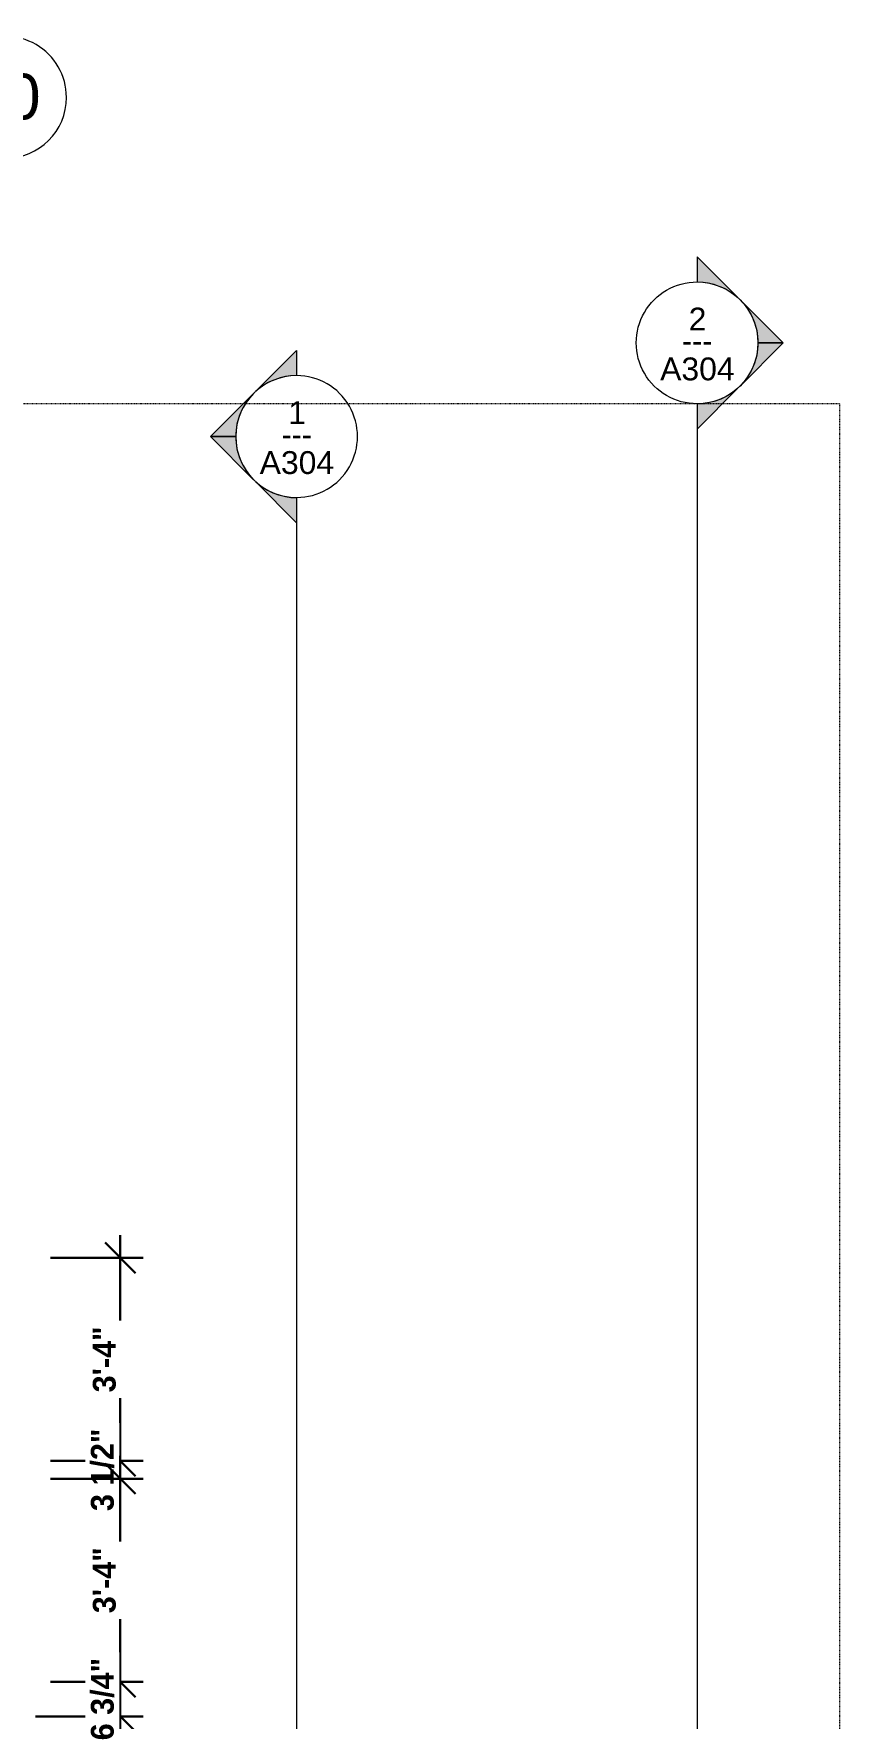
# Model space of a CAD drawing. Header units: inches. Extents: x 1892 to 3485, y -201 to 483.
# Drawn here: x 2718 to 2876.8, y 146.9 to 478.7 of the extents above; entities that cross this region are included whole.
import ezdxf

# ---------------------------------------------------------------- set-up
doc = ezdxf.new("R2010")
doc.units = ezdxf.units.IN
doc.header["$MEASUREMENT"] = 0
doc.linetypes.add('Aligning Line 1_8_', pattern=[0.25, 0.125, -0.125])
for name, color, linetype, lineweight in [('A-ANNO-DIMS-1', 211, 'Continuous', 30), ('G-ANNO-SYMB', 111, 'Aligning Line 1_8_', 9), ('G-ANNO-SYMB-1', 111, 'Continuous', 9), ('S-GRID-IDEN', 1, 'Continuous', 9)]:
    doc.layers.add(name, color=color, linetype=linetype, lineweight=lineweight)
doc.styles.add('Arial', font='arial.ttf', dxfattribs={"height": 8.999999999999993})
doc.styles.add('Arial_1', font='arial.ttf', dxfattribs={"height": 4.499999999999996})
doc.styles.add('Century Gothic', font='ufonts.com_century-gothic.ttf', dxfattribs={"height": 4.499999999999996})
doc.styles.add('Century Gothic_B', font='GOTHICB.TTF', dxfattribs={"height": 4.499999999999999})
doc.dimstyles.new('OD__1_4__Tol__', dxfattribs={"dimscale": 12, "dimtxt": 4.698757213728865, "dimasz": 0.5, "dimexe": 0.375, "dimexo": 0.2500000000000001, "dimgap": 0.06250000000000001, "dimtad": 1, "dimrnd": 0.25, "dimzin": 3, "dimdsep": 46, "dimlunit": 4, "dimtxsty": 'Century Gothic_B', "dimblk1": 'OBLIQUE', "dimblk2": 'OBLIQUE', "dimsah": 1, "dimcen": 0.09, "dimdle": 0.375, "dimazin": 0, "dimtfac": 1, "dimtdec": 4, "dimtix": 1, "dimtmove": 0, "dimatfit": 3, "dimfxl": 1, "dimtvp": 1, "dimtfill": 1, "dimfrac": 2, "dimtolj": 1, "dimtzin": 0, "dimlwd": 30, "dimlwe": 30, "dimarcsym": 2})

# ---------------------------------------------------------------- blocks, each defined once
blk = doc.blocks.new('Section - Section Head - Filled-22785-BUILDING SECTION - NORTH_SOUTH - LOOKING WEST')
at = {"layer": 'G-ANNO-SYMB-1'}
h = blk.add_hatch(color=256, dxfattribs=at)
edge = h.paths.add_edge_path(flags=0)
edge.add_arc((2800.798738118749, 80.08485192620259), 12.01561779548172, 89.99999999999989, 132.0783950246237, ccw=False)
edge.add_line((2800.798738118749, 92.10046972168438), (2800.798738118749, 97.05541467467967))
edge.add_line((2800.798738118749, 97.05541467467967), (2792.74651044043, 89.00318699636121))
h = blk.add_hatch(color=256, dxfattribs=at)
edge = h.paths.add_edge_path(flags=0)
edge.add_line((2792.31345674451, 88.5701333004411), (2783.828175370272, 80.08485192620259))
edge.add_line((2783.828175370272, 80.08485192620259), (2788.798738118749, 80.08485192620256))
edge.add_arc((2800.798738118749, 80.08485192620242), 12.0000000000001, 135.0000000000001, 179.9999999999997, ccw=False)
h = blk.add_hatch(color=256, dxfattribs=at)
edge = h.paths.add_edge_path(flags=0)
edge.add_arc((2800.798738118749, 80.08485192620255), 11.99999999999994, 180.0000000000001, 224.9999999999999, ccw=False)
edge.add_line((2788.798738118749, 80.08485192620257), (2783.828175370272, 80.0848519262026))
edge.add_line((2783.828175370272, 80.0848519262026), (2792.31345674451, 71.599570551964))
h = blk.add_hatch(color=256, dxfattribs=at)
edge = h.paths.add_edge_path(flags=0)
edge.add_line((2792.74651044043, 71.16651685604388), (2800.798738118749, 63.11428917772533))
edge.add_line((2800.798738118749, 63.11428917772533), (2800.798738118749, 68.0692341307206))
edge.add_arc((2800.798738118749, 80.08485192620248), 12.01561779548195, 227.9216049753765, 270, ccw=False)
for p, q in [((2792.74651044043, 89.00318699636121), (2800.798738118749, 97.05541467467967)), ((2800.798738118749, 97.05541467467967), (2800.798738118749, 92.10046972168438)), ((2783.828175370272, 80.08485192620259), (2792.31345674451, 88.5701333004411)), ((2788.798738118749, 80.08485192620256), (2783.828175370272, 80.08485192620259)), ((2792.31345674451, 71.599570551964), (2783.828175370272, 80.0848519262026)), ((2783.828175370272, 80.0848519262026), (2788.798738118749, 80.08485192620257)), ((2800.798738118749, 63.11428917772533), (2792.74651044043, 71.16651685604388)), ((2800.798738118749, 68.0692341307206), (2800.798738118749, 63.11428917772533))]:
    blk.add_line(p, q, dxfattribs=at)
for centre, radius, start, end in [((2800.798738118749, 80.10046972168438), 11.99999999999996, 89.99999999999984, 269.9999999999995), ((2800.798738118749, 80.08485192620259), 12.01561779548172, 89.99999999999959, 132.0783950246233), ((2800.798738118749, 80.10046972168439), 11.99999999999998, 269.9999999999996, 89.99999999999997), ((2800.798738118749, 80.08485192620242), 12.0000000000001, 134.9999999999997, 179.9999999999993), ((2800.798738118749, 80.08485192620255), 11.99999999999994, 179.9999999999997, 224.9999999999995), ((2800.798738118749, 80.08485192620248), 12.01561779548195, 227.9216049753762, 269.9999999999996)]:
    blk.add_arc(centre, radius, start, end, dxfattribs=at)
blk = doc.blocks.new('Grid - Grid Head - Circle-50561-BUILDING SECTION - NORTH_SOUTH - LOOKING WEST')
at = {"layer": 'S-GRID-IDEN'}
for radius, start, end in [(11.99999999999994, 359.9999999999994, 180), (11.99999999999997, 179.9999999999999, 359.999999999999)]:
    blk.add_arc((2527.6179338478, 466.144851089382), radius, start, end, dxfattribs=at)
blk = doc.blocks.new('_Oblique')
at = {"color": 0, "linetype": 'ByBlock', "lineweight": -2}
blk.add_line((-0.5, -0.5), (0.5, 0.5), dxfattribs=at)
blk = doc.blocks.new('DIMBLOCK5-BUILDING SECTION - NORTH_SOUTH - LOOKING WEST')
at = {"layer": 'A-ANNO-DIMS-1', "color": 0, "lineweight": 30, "transparency": 16777216}
for p, q in [((2735.059189685169, 242.0624999998932), (2735.059189685169, 193.0624999998919)), ((2721.336683847697, 237.5624999998932), (2739.559189685169, 237.5624999998932)), ((2721.336683847697, 197.5624999998919), (2739.559189685169, 197.5624999998919))]:
    blk.add_line(p, q, dxfattribs=at)
at = {"layer": 'Defpoints', "color": 0, "transparency": 16777216}
for p in [(2718.336683847697, 237.5624999998932), (2718.336683847697, 197.5624999998919), (2735.059189685169, 197.5624999998919)]:
    blk.add_point(p, dxfattribs=at)
at = {"layer": 'A-ANNO-DIMS-1', "color": 0, "lineweight": 30, "transparency": 16777216, "xscale": 5.999999999999999, "yscale": 5.999999999999999, "zscale": 5.999999999999999}
for p, rotation in [((2735.059189685169, 237.5624999998932), 90), ((2735.059189685169, 197.5624999998919), 270)]:
    blk.add_blockref('_Oblique', p, dxfattribs=dict(at, rotation=rotation))
at = {"layer": 'A-ANNO-DIMS-1', "color": 0, "transparency": 16777216, "insert": (2731.946001360425, 217.5624999998917), "char_height": 4.499999999999999, "attachment_point": 5, "rotation": 90, "style": 'Century Gothic_B', "bg_fill": 3, "box_fill_scale": 1.25, "bg_fill_color": 256, "bg_fill_true_color": 13158600, "bg_fill_transparency": 0}
blk.add_mtext('\\A1;3\'-4"', dxfattribs=at)
blk = doc.blocks.new('DIMBLOCK6-BUILDING SECTION - NORTH_SOUTH - LOOKING WEST')
at = {"layer": 'A-ANNO-DIMS-1', "color": 0, "lineweight": 30, "transparency": 16777216}
for p, q in [((2735.059189685169, 197.5624999998919), (2735.059189685169, 203.5624999998919)), ((2721.336683847697, 197.5624999998919), (2739.559189685169, 197.5624999998919)), ((2735.059189685169, 197.5624999998919), (2735.059189685169, 194.0624999998919)), ((2721.336683847697, 194.0624999998919), (2739.559189685169, 194.0624999998919)), ((2735.059189685169, 194.0624999998919), (2735.059189685169, 188.0624999998919))]:
    blk.add_line(p, q, dxfattribs=at)
at = {"layer": 'Defpoints', "color": 0, "transparency": 16777216}
for p in [(2718.336683847697, 197.5624999998919), (2718.336683847697, 194.0624999998919)]:
    blk.add_point(p, dxfattribs=at)
at = {"layer": 'A-ANNO-DIMS-1', "color": 0, "lineweight": 30, "transparency": 16777216, "xscale": 5.999999999999999, "yscale": 5.999999999999999, "zscale": 5.999999999999999}
for p, rotation in [((2735.059189685169, 197.5624999998919), 270), ((2735.059189685169, 194.0624999998919), 90)]:
    blk.add_blockref('_Oblique', p, dxfattribs=dict(at, rotation=rotation))
at = {"layer": 'A-ANNO-DIMS-1', "color": 0, "transparency": 16777216, "insert": (2731.594199862243, 195.8124999998911), "char_height": 4.499999999999999, "attachment_point": 5, "rotation": 90, "style": 'Century Gothic_B', "bg_fill": 3, "box_fill_scale": 1.25, "bg_fill_color": 256, "bg_fill_true_color": 13158600, "bg_fill_transparency": 0}
blk.add_mtext('\\A1;3 1/2"', dxfattribs=at)
at = {"layer": 'Defpoints', "color": 0, "transparency": 16777216}
blk.add_point((2735.059189685169, 194.0624999998919), dxfattribs=at)
blk = doc.blocks.new('DIMBLOCK7-BUILDING SECTION - NORTH_SOUTH - LOOKING WEST')
at = {"layer": 'A-ANNO-DIMS-1', "color": 0, "lineweight": 30, "transparency": 16777216}
for p, q in [((2735.059189685169, 198.5624999998919), (2735.059189685169, 149.5624999998906)), ((2721.336683847697, 194.0624999998919), (2739.559189685169, 194.0624999998919)), ((2721.336683847697, 154.0624999998906), (2739.559189685169, 154.0624999998906))]:
    blk.add_line(p, q, dxfattribs=at)
at = {"layer": 'Defpoints', "color": 0, "transparency": 16777216}
for p in [(2718.336683847697, 194.0624999998919), (2718.336683847697, 154.0624999998906), (2735.059189685169, 154.0624999998906)]:
    blk.add_point(p, dxfattribs=at)
at = {"layer": 'A-ANNO-DIMS-1', "color": 0, "lineweight": 30, "transparency": 16777216, "xscale": 5.999999999999999, "yscale": 5.999999999999999, "zscale": 5.999999999999999}
for p, rotation in [((2735.059189685169, 194.0624999998919), 90), ((2735.059189685169, 154.0624999998906), 270)]:
    blk.add_blockref('_Oblique', p, dxfattribs=dict(at, rotation=rotation))
at = {"layer": 'A-ANNO-DIMS-1', "color": 0, "transparency": 16777216, "insert": (2731.946001360425, 174.0624999998904), "char_height": 4.499999999999999, "attachment_point": 5, "rotation": 90, "style": 'Century Gothic_B', "bg_fill": 3, "box_fill_scale": 1.25, "bg_fill_color": 256, "bg_fill_true_color": 13158600, "bg_fill_transparency": 0}
blk.add_mtext('\\A1;3\'-4"', dxfattribs=at)
blk = doc.blocks.new('DIMBLOCK8-BUILDING SECTION - NORTH_SOUTH - LOOKING WEST')
at = {"layer": 'A-ANNO-DIMS-1', "color": 0, "lineweight": 30, "transparency": 16777216}
for p, q in [((2735.059189685169, 154.0624999998906), (2735.059189685169, 160.0624999998906)), ((2721.336683847697, 154.0624999998906), (2739.559189685169, 154.0624999998906)), ((2735.059189685169, 154.0624999998906), (2735.059189685169, 147.2499999999998)), ((2718.336683847698, 147.2499999999998), (2739.559189685169, 147.2499999999998)), ((2735.059189685169, 147.2499999999998), (2735.059189685169, 141.2499999999998))]:
    blk.add_line(p, q, dxfattribs=at)
at = {"layer": 'Defpoints', "color": 0, "transparency": 16777216}
for p in [(2718.336683847697, 154.0624999998906), (2715.336683847698, 147.2499999999998)]:
    blk.add_point(p, dxfattribs=at)
at = {"layer": 'A-ANNO-DIMS-1', "color": 0, "lineweight": 30, "transparency": 16777216, "xscale": 5.999999999999999, "yscale": 5.999999999999999, "zscale": 5.999999999999999}
for p, rotation in [((2735.059189685169, 154.0624999998906), 270), ((2735.059189685169, 147.2499999999998), 90)]:
    blk.add_blockref('_Oblique', p, dxfattribs=dict(at, rotation=rotation))
at = {"layer": 'A-ANNO-DIMS-1', "color": 0, "transparency": 16777216, "insert": (2731.594199862243, 150.6562499999444), "char_height": 4.499999999999999, "attachment_point": 5, "rotation": 90, "style": 'Century Gothic_B', "bg_fill": 3, "box_fill_scale": 1.25, "bg_fill_color": 256, "bg_fill_true_color": 13158600, "bg_fill_transparency": 0}
blk.add_mtext('\\A1;6 3/4"', dxfattribs=at)
at = {"layer": 'Defpoints', "color": 0, "transparency": 16777216}
blk.add_point((2735.059189685169, 147.2499999999998), dxfattribs=at)

msp = doc.modelspace()

# ---------------------------------------------------------------- linework, layer by layer
at = {"layer": 'G-ANNO-SYMB'}
for p, q in [((2876.844585947352, 405.7698510893824), (1983.813592357273, 405.7698510893824)), ((2876.84458594735, 405.7698510893824), (2876.84458594735, -182.4828710856818))]:
    msp.add_line(p, q, dxfattribs=at)
at = {"layer": 'G-ANNO-SYMB-1'}
for p, q in [((2848.798738118751, 405.7698510893824), (2848.798738118751, -196.8990835732373)), ((2769.840561186462, 387.3207368127303), (2769.840561186462, -162.0748723596873))]:
    msp.add_line(p, q, dxfattribs=at)

# ---------------------------------------------------------------- block references
at = {"layer": 'G-ANNO-SYMB-1', "extrusion": (0, 0, -1)}
msp.add_blockref('Section - Section Head - Filled-22785-BUILDING SECTION - NORTH_SOUTH - LOOKING WEST', (-5649.597476237498, 337.6849991631436), dxfattribs=at)
at = {"layer": 'G-ANNO-SYMB-1'}
msp.add_blockref('Section - Section Head - Filled-22785-BUILDING SECTION - NORTH_SOUTH - LOOKING WEST', (-30.95817693228889, 319.2358848865275), dxfattribs=at)
at = {"layer": 'S-GRID-IDEN'}
msp.add_blockref('Grid - Grid Head - Circle-50561-BUILDING SECTION - NORTH_SOUTH - LOOKING WEST', (184.8437499998944, 0), dxfattribs=at)

# ---------------------------------------------------------------- texts
at = {"layer": 'G-ANNO-SYMB-1', "char_height": 4.499999999999996, "attachment_point": 1}
for s, insert, width, style in [('2', (2847.138249880871, 424.7241693194661), 4.241999999999996, 'Arial_1'), ('A304', (2841.516202636777, 414.9060472247997), 17.87699999999998, 'Arial_1'), ('---', (2845.812594337513, 420.4708228627732), 7.726499999999994, 'Century Gothic'), ('1', (2768.180072948583, 406.275055042814), 4.241999999999996, 'Arial_1'), ('---', (2766.854417405224, 402.0217085861211), 7.726499999999994, 'Century Gothic'), ('A304', (2762.558025704489, 396.4569329481477), 17.87699999999998, 'Arial_1')]:
    msp.add_mtext(s, dxfattribs=dict(at, insert=insert, width=width, style=style))
at = {"layer": 'S-GRID-IDEN', "insert": (2705.391660486744, 470.7888208297113), "char_height": 8.999999999999993, "width": 16.96799999999999, "attachment_point": 1, "style": 'Arial'}
msp.add_mtext('00', dxfattribs=at)

# ---------------------------------------------------------------- dimensions: what is measured, and where the dimension line sits
at = {"layer": 'A-ANNO-DIMS-1'}
dim = msp.add_linear_dim(base=(2735.059189685169, 197.5624999998919), p1=(2718.336683847696, 237.5624999998931), p2=(2718.336683847696, 197.5624999998918), angle=89.99999999999991, dimstyle='OD__1_4__Tol__', override={"dimpost": '<>', "dimfxl": 40.00000000000131}, dxfattribs=at)
dim.commit()
dim.dimension.update_dxf_attribs({"geometry": 'DIMBLOCK5-BUILDING SECTION - NORTH_SOUTH - LOOKING WEST', "text_midpoint": (2731.946001360425, 217.5624999998917)})

# ---------------------------------------------------------------- next in the draw order: dimensions: what is measured, and where the dimension line sits
dim = msp.add_linear_dim(base=(2735.059189685169, 194.0624999998919), p1=(2718.336683847696, 197.5624999998918), p2=(2718.336683847696, 194.0624999998918), angle=89.99999999999991, dimstyle='OD__1_4__Tol__', override={"dimpost": '<>', "dimfxl": 3.499999999999972}, dxfattribs=at)
dim.commit()
dim.dimension.update_dxf_attribs({"geometry": 'DIMBLOCK6-BUILDING SECTION - NORTH_SOUTH - LOOKING WEST', "text_midpoint": (2731.594199862243, 195.8124999998911)})

# ---------------------------------------------------------------- next in the draw order: dimensions: what is measured, and where the dimension line sits
dim = msp.add_linear_dim(base=(2735.059189685169, 154.0624999998906), p1=(2718.336683847696, 194.0624999998918), p2=(2718.336683847696, 154.0624999998905), angle=89.99999999999991, dimstyle='OD__1_4__Tol__', override={"dimpost": '<>', "dimfxl": 40.00000000000128}, dxfattribs=at)
dim.commit()
dim.dimension.update_dxf_attribs({"geometry": 'DIMBLOCK7-BUILDING SECTION - NORTH_SOUTH - LOOKING WEST', "text_midpoint": (2731.946001360425, 174.0624999998904)})

# ---------------------------------------------------------------- next in the draw order: dimensions: what is measured, and where the dimension line sits
dim = msp.add_linear_dim(base=(2735.059189685169, 147.2499999999998), p1=(2718.336683847696, 154.0624999998905), p2=(2715.336683847697, 147.2499999999998), angle=89.99999999999991, dimstyle='OD__1_4__Tol__', override={"dimpost": '<>', "dimfxl": 7.443799852797541}, dxfattribs=at)
dim.commit()
dim.dimension.update_dxf_attribs({"geometry": 'DIMBLOCK8-BUILDING SECTION - NORTH_SOUTH - LOOKING WEST', "text_midpoint": (2731.594199862243, 150.6562499999444)})

doc.saveas('drawing.dxf')
